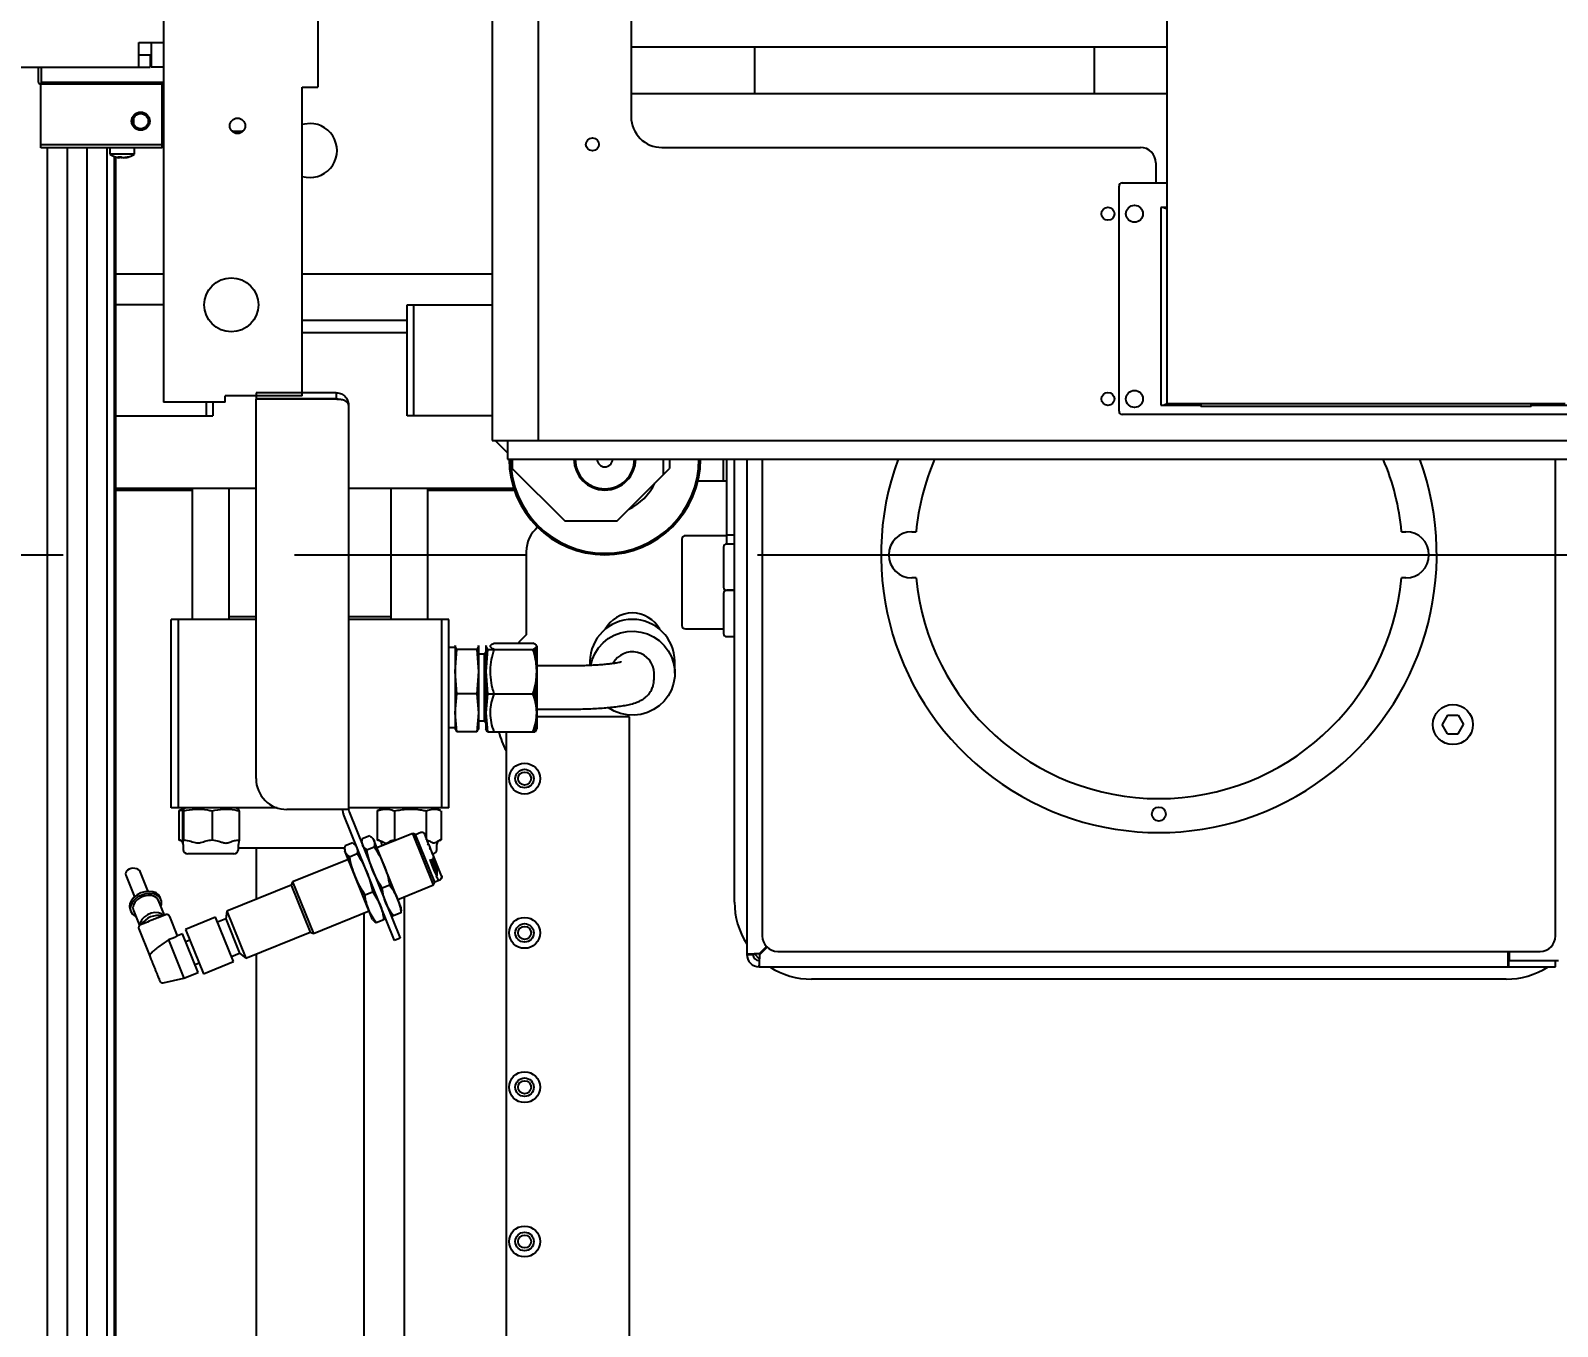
# Model space of a CAD drawing. Header units: inches. Extents: x -347369 to -260369, y 119522 to 149869.
# Drawn here: x -282845.7 to -282351, y 138749.6 to 139169.5 of the extents above; entities that cross this region are included whole.
import ezdxf

# ---------------------------------------------------------------- set-up
doc = ezdxf.new("R2010")
doc.units = ezdxf.units.IN
doc.header["$LTSCALE"] = 300
doc.linetypes.add('CENTRO', pattern=[2, 1.25, -0.25, 0.25, -0.25])
for name, color, linetype in [('ASSI', 254, 'CENTRO'), ('MACCHINA', 40, 'Continuous'), ('QUOTE', 7, 'Continuous')]:
    doc.layers.add(name, color=color, linetype=linetype)
doc.styles.get("Standard").update_dxf_attribs({"font": 'romans.shx'})
doc.dimstyles.new('sc1a100_pollici', dxfattribs={"dimscale": 100, "dimtxt": 3, "dimasz": 3, "dimexe": 0, "dimexo": 0, "dimgap": 1, "dimtad": 1, "dimzin": 12, "dimdsep": 46, "dimtxsty": 'Standard', "dimblk": 'CLOSEDBLANK', "dimcen": 1, "dimclrd": 253, "dimclre": 253, "dimclrt": 2, "dimadec": 0, "dimazin": 3, "dimtfac": 1, "dimtmove": 0, "dimatfit": 1, "dimldrblk": 'CLOSEDBLANK', "dimfxl": 1, "dimtolj": 1, "dimtzin": 0, "dimarcsym": 0})

# ---------------------------------------------------------------- blocks, each defined once
blk = doc.blocks.new('_ClosedBlank')
at = {"color": 0, "linetype": 'ByBlock', "lineweight": -2}
for p, q in [((-1, 0.1667), (0, 0)), ((-1, 0.1667), (-1, -0.1667)), ((0, 0), (-1, -0.1667))]:
    blk.add_line(p, q, dxfattribs=at)
blk = doc.blocks.new('*D10')
at = {"layer": 'Defpoints', "color": 0, "transparency": 16777216}
for p in [(-300380.17, 144199.66), (-282330.17, 140899.66), (-300380.17, 139125.63)]:
    blk.add_point(p, dxfattribs=at)
at = {"layer": 'QUOTE', "color": 253, "lineweight": -2, "transparency": 16777216}
for p, q in [((-300380.17, 139125.63), (-300380.17, 144199.66)), ((-282630.17, 144199.66), (-300080.17, 144199.66)), ((-282330.17, 140899.66), (-282330.17, 144199.66))]:
    blk.add_line(p, q, dxfattribs=at)
at = {"layer": 'QUOTE', "color": 253, "lineweight": -2, "transparency": 16777216, "xscale": 300, "yscale": 300, "zscale": 300, "rotation": 180}
blk.add_blockref('_ClosedBlank', (-300380.17, 144199.66), dxfattribs=at)
at = {"layer": 'QUOTE', "color": 253, "lineweight": -2, "transparency": 16777216, "xscale": 300, "yscale": 300, "zscale": 300}
blk.add_blockref('_ClosedBlank', (-282330.17, 144199.66), dxfattribs=at)
at = {"layer": 'QUOTE', "color": 2, "transparency": 16777216, "char_height": 300, "attachment_point": 5}
for s, insert in [('\\A1;18050', (-291355.17, 144449.66)), ('\\A1;[59\'-2 5/8"]', (-291355.17, 143871.08))]:
    blk.add_mtext(s, dxfattribs=dict(at, insert=insert))
blk = doc.blocks.new('A$C27be3406')
at = {"layer": 'MACCHINA'}
for p, q in [((-147.42, 512.95), (-147.42, 48.5)), ((-472.5, 380.5), (-472.5, 49.5)), ((-422.5, 364), (-422.5, 151.5)), ((-366, 286), (-366, 37)), ((-351, 37), (-351, 286)), ((-321, 237), (-321, 142)), ((-480.5, 158), (-480.5, 166)), ((-480.5, 166), (-472.5, 166)), ((-476.5, 166), (-476.5, 158)), ((-147.42, 164.5), (-321, 164.5)), ((-281, 164.5), (-281, 149.5)), ((-171, 164.5), (-171, 149.5)), ((-480.5, 162), (-476.8, 162)), ((-476.8, 162), (-476.8, 158)), ((-804.2, 158), (-476.8, 158)), ((-513, 153), (-513, 158)), ((-512, 153), (-512, 158)), ((-472.5, 158), (-476.5, 158)), ((-513, 153), (-512.5, 152.5)), ((-512.5, 152.5), (-512, 153)), ((-472.5, 152.5), (-512.5, 152.5)), ((-512.23, 131.85), (-512.23, 152.5)), ((-472.5, 153), (-512, 153)), ((-472.87, 131.85), (-472.87, 152.5)), ((-427.5, 151.5), (-422.5, 151.5)), ((-427.5, 51.5), (-427.5, 151.5)), ((-321, 149.5), (-147.42, 149.5)), ((-482.12, 139.52), (-482.12, 141.49)), ((-472.87, 132.85), (-512.23, 132.85)), ((-472.87, 131.85), (-512.23, 131.85)), ((-510.14, 131.85), (-510.14, -1699.85)), ((-503.64, 131.85), (-503.64, -1699.85)), ((-497.36, 131.85), (-497.36, -1699.85)), ((-490.86, 131.85), (-490.86, -1699.85)), ((-489.87, 131.85), (-489.87, 129.85)), ((-481.87, 129.85), (-489.87, 129.85)), ((-488.5, 129.11), (-488.5, -1697.11)), ((-488, 128.93), (-488, -1696.95)), ((-486.95, 128.68), (-486.93, 128.71)), ((-486.76, 128.68), (-486.69, 128.93)), ((-486.51, 128.68), (-486.34, 128.94)), ((-486.05, 128.68), (-486.11, 128.92)), ((-485.24, 128.68), (-485.31, 128.8)), ((-484.99, 128.68), (-485, 128.72)), ((-484.8, 128.68), (-484.84, 128.76)), ((-481.87, 129.85), (-481.87, 131.85)), ((-311, 132), (-156, 132)), ((-151, 127), (-151, 120.5)), ((-162.92, 46.5), (-162.92, 119.5)), ((-161.92, 120.5), (-147.42, 120.5)), ((-149.42, 112.5), (-149.42, 48.5)), ((-147.42, 112.5), (-149.42, 112.5)), ((-488, 91), (-472.5, 91)), ((-427.5, 91), (-366, 91)), ((-472.5, 81), (-488, 81)), ((-393.5, 45), (-393.5, 81)), ((-393.5, 81), (-366, 81)), ((-391.5, 81), (-391.5, 45)), ((-427.5, 76), (-393.5, 76)), ((-427.5, 72), (-393.5, 72)), ((-452.5, 49.5), (-472.5, 49.5)), ((-458.5, 45), (-458.5, 49.5)), ((-456.5, 49.5), (-456.5, 45)), ((-427.5, 51.5), (-452.5, 51.5)), ((-452.5, 49.5), (-452.5, 51.5)), ((-442.5, 52.5), (-442.5, 50.5)), ((-416.5, 52.5), (-442.5, 52.5)), ((-416.5, 50.5), (-442.5, 50.5)), ((-442.5, -72.5), (-442.5, 50.43)), ((-416.5, 50.43), (-442.5, 50.43)), ((-416.5, 52.5), (-416.5, 50.5)), ((-488, 45), (-456.5, 45)), ((-412.5, 48.5), (-412.5, -82.5)), ((-366, 45), (-393.5, 45)), ((-3.92, 45.5), (-161.92, 45.5)), ((-149.42, 48.5), (-136.42, 48.5)), ((-18.42, 48.95), (-147.42, 48.95)), ((-141.42, 48.95), (-141.42, 48.5)), ((-136.42, 48.95), (-136.42, 48.05)), ((-29.42, 48.05), (-136.42, 48.05)), ((-29.42, 48.05), (-29.42, 48.95)), ((-29.42, 48.5), (-16.42, 48.5)), ((-24.42, 48.5), (-24.42, 48.95)), ((-366, 37), (24, 37)), ((-365, 37), (-361, 33)), ((-361, 37), (-361, 31)), ((-361, 31), (19, 31)), ((-359.5, 31), (-359.5, 28)), ((-327, 30.94), (-327, 31)), ((-310.5, 26), (-310.5, 31)), ((-308.5, 31), (-308.5, 28)), ((-291, 24), (-291, 31)), ((-290, 3.5), (-290, 31)), ((-287.5, -112.5), (-287.5, 31)), ((-283.5, 31), (-283.5, -129.5)), ((-278.5, 31), (-278.5, -123.5)), ((-21.5, -123.5), (-21.5, 31)), ((-359.5, 28), (-342.5, 11)), ((-325.5, 11), (-308.5, 28)), ((-442.5, 21.5), (-488, 21.5)), ((-488, 21), (-463.15, 21)), ((-480, 21), (-480, 21.5)), ((-475, 21), (-475, 21.5)), ((-463.15, 21.5), (-463.15, -21)), ((-451.15, -21), (-451.15, 21.5)), ((-359.01, 21.5), (-412.5, 21.5)), ((-398.85, 21.5), (-398.85, -21)), ((-386.85, -21), (-386.85, 21.5)), ((-386.85, 21), (-358.84, 21)), ((-375, 21.5), (-375, 21)), ((-370, 21.5), (-370, 21)), ((-299.3, 24), (-290, 24)), ((-342.5, 11), (-325.5, 11)), ((-304.5, 5.1), (-304.5, -22.9)), ((-290, 6.5), (-287.5, 6.5)), ((-230, 7.5), (-228.64, 7.5)), ((-71.36, 7.5), (-70, 7.5)), ((-354.93, 1), (-354.93, -25.91)), ((-291, 2.5), (-291, -10.5)), ((-287.5, 3.5), (-290, 3.5)), ((-228.64, -7.5), (-230, -7.5)), ((-70, -7.5), (-71.36, -7.5)), ((-291, -12.5), (-291, -25.5)), ((-470, -82), (-470, -21)), ((-442.5, -21), (-470, -21)), ((-467.65, -82), (-467.65, -21)), ((-451.15, -20), (-442.5, -20)), ((-412.5, -20), (-398.85, -20)), ((-380, -21), (-412.5, -21)), ((-382.35, -82), (-382.35, -21)), ((-380, -82), (-380, -21)), ((-377.99, -29.38), (-378.02, -29.5)), ((-378.02, -29.62), (-377.92, -29.38)), ((-377.46, -30.63), (-378.02, -29.62)), ((-378.02, -29.62), (-378.02, -56.5)), ((-370.38, -29.62), (-370.94, -30.63)), ((-370.48, -29.39), (-370.38, -29.62)), ((-370.38, -29.5), (-370.41, -29.38)), ((-370.38, -29.62), (-370.38, -56.5)), ((-368.03, -29.38), (-368.06, -29.5)), ((-367.96, -29.38), (-368.06, -29.62)), ((-368.06, -29.62), (-367.5, -30.63)), ((-368.06, -29.62), (-368.06, -56.5)), ((-365.36, -28.6), (-352.77, -28.6)), ((-352.12, -30.63), (-351.56, -29.62)), ((-351.56, -29.62), (-351.66, -29.39)), ((-351.56, -29.5), (-351.59, -29.38)), ((-351.56, -29.62), (-351.56, -56.5)), ((-378.02, -30), (-380, -30)), ((-378.02, -37.83), (-377.46, -30.63)), ((-370.94, -30.63), (-377.46, -30.63)), ((-370.94, -30.63), (-370.38, -37.83)), ((-368.45, -32.2), (-370.38, -32.2)), ((-368.06, -31.52), (-368.45, -32.2)), ((-368.45, -53.8), (-368.45, -32.2)), ((-367.5, -30.63), (-368.06, -37.83)), ((-367.5, -30.63), (-352.12, -30.63)), ((-351.56, -37.83), (-352.12, -30.63)), ((-334.31, -34.58), (-334.31, -35.86)), ((-306.81, -38.37), (-306.81, -34.58)), ((-377.46, -45.03), (-378.02, -37.83)), ((-370.38, -37.83), (-370.94, -45.03)), ((-368.06, -37.83), (-367.5, -45.03)), ((-352.12, -45.03), (-351.56, -37.83)), ((-340.56, -36), (-351.56, -36)), ((-313.56, -40.39), (-313.56, -38.37)), ((-313.57, -40.67), (-313.56, -40.39)), ((-378.02, -51.22), (-377.46, -45.03)), ((-370.94, -45.03), (-377.46, -45.03)), ((-370.94, -45.03), (-370.38, -51.22)), ((-367.5, -45.03), (-368.06, -51.22)), ((-367.5, -45.03), (-352.12, -45.03)), ((-351.56, -51.22), (-352.12, -45.03)), ((-377.46, -57.4), (-378.02, -51.22)), ((-370.38, -51.22), (-370.94, -57.4)), ((-370.38, -53.8), (-368.45, -53.8)), ((-368.45, -53.8), (-368.06, -54.47)), ((-368.06, -51.22), (-367.5, -57.4)), ((-352.12, -57.4), (-351.56, -51.22)), ((-351.56, -50), (-340.56, -50)), ((-321.5, -52.5), (-351.56, -52.5)), ((-321.5, -1001.02), (-321.5, -52.5)), ((-56.47, -52), (-58.2, -55)), ((-56.47, -52), (-53.01, -52)), ((-53.01, -52), (-51.27, -55)), ((-380, -56), (-378.02, -56)), ((-378.02, -56.38), (-377.46, -57.4)), ((-378.02, -56.5), (-377.99, -56.62)), ((-370.94, -57.4), (-377.46, -57.4)), ((-370.94, -57.4), (-370.38, -56.38)), ((-370.41, -56.62), (-370.38, -56.5)), ((-367.5, -57.4), (-368.06, -56.38)), ((-368.06, -56.5), (-368.03, -56.62)), ((-367.5, -57.4), (-352.12, -57.4)), ((-361.5, -57.4), (-361.5, -1002.83)), ((-351.69, -56.62), (-352.12, -57.4)), ((-351.59, -56.62), (-351.56, -56.5)), ((-56.47, -58), (-58.2, -55)), ((-56.47, -58), (-53.01, -58)), ((-53.01, -58), (-51.27, -55)), ((-435.62, -82), (-470, -82)), ((-467.53, -82.94), (-466.26, -82.64)), ((-467.31, -82.86), (-467.53, -82.94)), ((-467.53, -82.94), (-467.53, -92.37)), ((-465.21, -82), (-467.31, -82.85)), ((-466.35, -82.94), (-466.35, -92.37)), ((-465.93, -92.37), (-465.93, -82.94)), ((-456.73, -82.94), (-456.73, -92.37)), ((-448.13, -82.39), (-449.09, -82)), ((-447.95, -82.94), (-447.95, -92.37)), ((-412.5, -82.5), (-432.5, -82.5)), ((-397.64, -125), (-414.21, -84)), ((-380, -82), (-412.5, -82)), ((-412.35, -83.25), (-395.79, -124.25)), ((-403.01, -82.86), (-403.23, -82.94)), ((-403.23, -82.94), (-403.23, -92.37)), ((-400.91, -82), (-403.01, -82.85)), ((-397.68, -82.94), (-397.68, -92.37)), ((-387.29, -92.37), (-387.29, -82.94)), ((-382.69, -82.85), (-384.79, -82)), ((-382.47, -82.94), (-382.47, -92.37)), ((-467.31, -92.44), (-467.53, -92.37)), ((-467.53, -92.37), (-466.26, -92.75)), ((-466.08, -93.83), (-466.08, -95.44)), ((-448.22, -95.44), (-448.22, -93.83)), ((-411.17, -93.33), (-413.62, -94.32)), ((-408.17, -93.15), (-408.15, -93.65)), ((-405.6, -91.08), (-408.06, -92.07)), ((-404.44, -92.16), (-404.78, -91.78)), ((-395.45, -114.41), (-404.44, -92.16)), ((-391.73, -90.26), (-403.32, -94.94)), ((-403.01, -92.44), (-403.23, -92.37)), ((-401.78, -93.83), (-401.78, -94.32)), ((-397.68, -92.37), (-397.17, -92.45)), ((-390.82, -90.64), (-391.73, -90.26)), ((-384.99, -106.94), (-391.73, -90.26)), ((-384.6, -106.03), (-390.82, -90.64)), ((-389.13, -90.01), (-390.8, -90.69)), ((-386.59, -94.1), (-386.87, -93.68)), ((-383.92, -95.44), (-383.92, -93.83)), ((-442.5, -95), (-442.5, -111.63)), ((-412.59, -98.68), (-430.67, -105.99)), ((-413.73, -95.4), (-413.71, -95.9)), ((-404.72, -118.15), (-413.71, -95.9)), ((-412.21, -97.81), (-409.76, -96.82)), ((-410, -94.4), (-410.34, -94.03)), ((-406.65, -95.57), (-404.19, -94.57)), ((-385.58, -98.79), (-386.28, -99.07)), ((-385.97, -95.47), (-386.14, -95)), ((-383.8, -103.24), (-385.61, -98.78)), ((-383.78, -102.69), (-385.4, -98.68)), ((-383.78, -102.15), (-385.24, -98.54)), ((-382.4, -104.01), (-385.21, -97.03)), ((-383.81, -101.62), (-385.08, -98.48)), ((-384.71, -98.75), (-384.99, -98.33)), ((-383.87, -101.11), (-384.99, -98.33)), ((-384.47, -99.2), (-384.71, -98.75)), ((-383.96, -100.61), (-384.71, -98.75)), ((-484.72, -103.81), (-481.88, -110.85)), ((-477.43, -109.05), (-480.01, -102.65)), ((-384.26, -99.65), (-384.47, -99.2)), ((-384.1, -100.12), (-384.47, -99.2)), ((-384.1, -100.12), (-384.26, -99.65)), ((-383.96, -100.61), (-384.1, -100.12)), ((-383.87, -101.11), (-383.96, -100.61)), ((-383.93, -104.21), (-383.85, -103.8)), ((-383.81, -101.62), (-383.87, -101.11)), ((-383.85, -103.8), (-383.8, -103.24)), ((-383.78, -102.15), (-383.81, -101.62)), ((-383.8, -103.24), (-383.78, -102.69)), ((-383.78, -102.69), (-383.78, -102.15)), ((-431.11, -107.03), (-451.97, -115.46)), ((-430.67, -105.99), (-431.11, -107.03)), ((-431.11, -107.03), (-424.97, -122.24)), ((-430.67, -105.99), (-423.93, -122.68)), ((-399.16, -107.03), (-401.62, -108.02)), ((-396.57, -111.63), (-384.99, -106.94)), ((-384.99, -106.94), (-384.6, -106.03)), ((-384.62, -105.99), (-382.95, -105.31)), ((-383.67, -105.54), (-382.97, -105.26)), ((-472.15, -116.78), (-474.09, -111.98)), ((-473.3, -111.66), (-473.57, -111)), ((-404.72, -109.28), (-407.18, -110.27)), ((-394.5, -110.79), (-394.5, -1069.5)), ((-483.3, -114.93), (-483.03, -115.6)), ((-482.24, -115.28), (-480.27, -120.16)), ((-471.78, -116.63), (-474.21, -117.61)), ((-472.3, -116.85), (-472.31, -116.84)), ((-467.93, -123.48), (-470.47, -117.19)), ((-455.61, -117.41), (-465.34, -121.35)), ((-449.8, -131.78), (-455.61, -117.41)), ((-452.33, -117.97), (-454.95, -119.03)), ((-451.97, -115.46), (-452.33, -117.97)), ((-452.33, -117.97), (-447.83, -129.1)), ((-451.97, -115.46), (-445.83, -130.66)), ((-423.93, -122.68), (-405.85, -115.37)), ((-407.5, -1053.41), (-407.5, -116.04)), ((-404.72, -118.15), (-404.39, -118.53)), ((-401.1, -118.24), (-403.56, -119.23)), ((-401, -117.16), (-401.01, -116.66)), ((-399.16, -115.91), (-398.82, -116.28)), ((-395.54, -115.99), (-398, -116.98)), ((-395.43, -114.91), (-395.45, -114.41)), ((-480.49, -121.23), (-476.91, -130.08)), ((-478.25, -119.25), (-479.93, -119.93)), ((-466.27, -122.8), (-467.98, -123.49)), ((-461.21, -135.31), (-466.27, -122.8)), ((-465.34, -121.35), (-459.54, -135.72)), ((-445.83, -130.66), (-424.97, -122.24)), ((-424.97, -122.24), (-423.93, -122.68)), ((-468.82, -123.95), (-470.86, -124.77)), ((-470.86, -124.77), (-465.84, -137.19)), ((-463.94, -124.82), (-465.24, -125.35)), ((-395.79, -124.25), (-397.64, -125)), ((-277.14, -126.93), (-279.5, -129.29)), ((-279.29, -129.5), (-276.93, -127.14)), ((-273.5, -128.5), (-26.5, -128.5)), ((-37, -128.5), (-37, -133.5)), ((-36.5, -128.5), (-36.5, -131.5)), ((-462.24, -132.76), (-460.94, -132.24)), ((-459.54, -135.72), (-449.8, -131.78)), ((-450.46, -130.16), (-447.83, -129.1)), ((-447.83, -129.1), (-445.83, -130.66)), ((-442.5, -129.32), (-442.5, -1053.41)), ((-283.5, -129.5), (-281.5, -129.5)), ((-279.45, -130.88), (-280.83, -129.5)), ((-279.5, -131.5), (-279.5, -133.5)), ((-279.5, -133.5), (-21.5, -133.5)), ((-36.5, -130.5), (-37, -130.5)), ((-37, -131.5), (-20.5, -131.5)), ((-36.7, -131.5), (-36.7, -133.5)), ((-21.5, -133.5), (-21.5, -131.5)), ((-21.25, -131.5), (-21.5, -131.71)), ((-472.53, -138.69), (-465.84, -137.19)), ((-465.84, -137.19), (-461.21, -135.31)), ((-37.5, -137.5), (-262.5, -137.5))]:
    blk.add_line(p, q, dxfattribs=at)
at = {"layer": 'MACCHINA', "flags": 128}
for points in [[(-425, 139.75), (-426.76, 139.57), (-427.5, 139.39)], [(-486.75, 128.72), (-486.65, 128.71), (-486.51, 128.68)], [(-484.82, 128.71), (-484.88, 128.7), (-484.99, 128.68)], [(-334.07, -35.81), (-333.6, -34.05), (-332.74, -32.03), (-331.55, -30.18), (-330.09, -28.53), (-328.37, -27.15), (-326.46, -26.05), (-324.39, -25.27), (-322.22, -24.83), (-320.01, -24.75), (-317.81, -25.01), (-315.69, -25.62), (-313.69, -26.56), (-311.87, -27.81), (-310.27, -29.33), (-308.94, -31.08), (-307.91, -33.02), (-307.21, -35.1), (-306.86, -37.27), (-306.86, -39.46), (-307.21, -41.63), (-307.91, -43.71), (-308.94, -45.65), (-310.27, -47.41), (-311.87, -48.93), (-313.69, -50.17), (-315.69, -51.11), (-317.81, -51.72), (-320.01, -51.99), (-322.22, -51.9), (-324.39, -51.46), (-326.46, -50.68), (-328.34, -49.61)], [(-382.32, -104.37), (-382.34, -104.2), (-382.4, -104.01)], [(-473.57, -111), (-474.09, -110.19), (-474.9, -109.57), (-475.96, -109.18), (-477.19, -109.04), (-478.5, -109.18), (-479.81, -109.57), (-481.02, -110.2), (-482.06, -111.01), (-482.85, -111.96), (-483.34, -112.97), (-483.49, -113.99), (-483.3, -114.93)], [(-473.3, -111.66), (-473.82, -110.85), (-474.64, -110.23), (-475.69, -109.84), (-476.92, -109.71), (-478.23, -109.84), (-479.54, -110.24), (-480.75, -110.86), (-481.79, -111.67), (-482.58, -112.62), (-483.07, -113.64), (-483.22, -114.65), (-483.03, -115.6), (-482.51, -116.41), (-481.69, -117.03), (-481.5, -117.13)], [(-474.09, -111.98), (-474.57, -111.25), (-475.35, -110.71), (-476.36, -110.4), (-477.52, -110.36), (-478.72, -110.58), (-479.88, -111.05), (-480.91, -111.73), (-481.71, -112.56), (-482.22, -113.48), (-482.4, -114.41), (-482.24, -115.28)], [(-472.31, -116.84), (-472.32, -116.83), (-473.1, -116.29), (-474.11, -115.98), (-475.26, -115.94), (-476.47, -116.16), (-477.63, -116.63), (-478.65, -117.31), (-479.45, -118.14), (-479.96, -119.06), (-480.15, -119.99), (-480.15, -120)]]:
    blk.add_lwpolyline(points, dxfattribs=at)
at = {"layer": 'MACCHINA'}
for centre, radius in [((-479.87, 140.5), 2.96), ((-479.87, 140.5), 2.46), ((-448.5, 139), 2.5), ((-333.5, 133), 2.1), ((-166.5, 110.5), 2.1), ((-157.92, 110.5), 2.75), ((-450.5, 81), 8.75), ((-166.5, 50.5), 2.1), ((-157.92, 50.5), 2.75), ((-54.74, -55), 6.5), ((-355.5, -72.5), 5), ((-355.5, -72.5), 3), ((-355.5, -72.5), 2.1), ((-150, -84), 2.25), ((-355.5, -122.5), 5), ((-355.5, -122.5), 3), ((-355.5, -122.5), 2.1), ((-355.5, -172.5), 5), ((-355.5, -172.5), 3), ((-355.5, -172.5), 2.1), ((-355.5, -222.5), 5), ((-355.5, -222.5), 3), ((-355.5, -222.5), 2.1)]:
    blk.add_circle(centre, radius, dxfattribs=at)
for centre, radius, start, end in [((-425, 131), 8.75, 253.3985, 90), ((-311, 142), 10, 180, 270), ((-485.87, 135.63), 7.03, 235.292, 257.6618), ((-485.73, 135.95), 7.34, 254.9527, 261.9608), ((-486.23, 132.86), 4.23, 250.5837, 260.2418), ((-486.09, 134.64), 6.02, 257.6604, 261.7896), ((-486.69, 135.55), 6.62, 265.3965, 274.6035), ((-486.25, 130.09), 1.49, 229.4162, 249.9557), ((-485.24, 132.08), 3.49, 250.1365, 256.6839), ((-485.18, 130.09), 1.49, 229.4162, 249.9557), ((-486.48, 129.91), 1.29, 289.3339, 297.8921), ((-486.55, 132.26), 3.68, 283.4454, 292.5167), ((-486.1, 134.67), 6.05, 278.2239, 289.0334), ((-485.51, 128.95), 0.378, 316.2673, 347.4818), ((-485.66, 134.67), 6.05, 278.2239, 289.0334), ((-485.87, 135.63), 7.03, 282.3382, 304.708), ((-483.91, 130.08), 1.15, 258.9237, 281.0763), ((-156, 127), 5, 0, 90), ((-161.92, 119.5), 1, 90, 180), ((-161.92, 46.5), 1, 180, 270), ((-329.5, 31), 31, 180, 0), ((-329.5, 31), 30.5, 180, 0), ((-329.5, 31), 10, 180, 0), ((-329.5, 31), 9.6, 180, 0), ((-329.5, 31), 2.5, 180, 358.6557), ((-150, 0), 90, 159.8521, 20.1479), ((-150, 0), 79, 156.8958, 174.5523), ((-150, 0), 79, 5.4477, 23.1042), ((-485, 26), 5, 270, 295.8419), ((-365, 26), 5, 244.1581, 270), ((-329.5, 31), 18, 295.5288, 334.4712), ((-344.7, 1.08), 10.23, 129.9104, 180.4417), ((-303.4, 5.1), 1.1, 90, 180), ((-230, 0), 7.5, 90, 270), ((-70, 0), 7.5, 270, 90), ((-290, 2.5), 1, 90, 180), ((-150, 0), 79, 185.4477, 354.5523), ((-290, -10.5), 1, 180, 270), ((-290, -12.5), 1, 90, 180), ((-320.56, -28.89), 10.04, 28.2398, 151.7602), ((-320.56, -34.67), 13.75, 0.3911, 179.6089), ((-303.4, -22.9), 1.1, 180, 270), ((-333.5, -49), 31.5, 132.8689, 139.6332), ((-290, -25.5), 1, 180, 270), ((-320.57, -38.42), 7.01, 0.4786, 152.194), ((-333.5, -49), 31.5, 195.4695, 207.266), ((-432.5, -72.5), 10, 180, 270), ((-410.5, -82.5), 4, 180, 202), ((-410.5, -82.5), 2, 180, 202), ((-467.54, -93.83), 1.46, 0, 80.787), ((-446.76, -93.83), 1.46, 160.2087, 180), ((-403.24, -93.83), 1.46, 0, 80.5917), ((-388.75, -90.94), 1, 22, 112), ((-382.46, -93.83), 1.46, 99.3422, 180), ((-464.61, -95.44), 1.46, 180, 270), ((-449.69, -95.44), 1.46, 270, 0), ((-385.39, -95.44), 1.46, 270, 0), ((-383.32, -104.39), 1, 292, 359.3757), ((-476.13, -112.7), 3.02, 337.869, 20.0319), ((-262.5, -112.5), 25, 180, 212.8599), ((-474.27, -123.26), 6.39, 76.6501, 147.3499), ((-273.5, -123.5), 5, 180, 270), ((-26.5, -123.5), 5, 270, 0), ((-279.5, -129.5), 4, 180, 270), ((-279.5, -129.5), 2, 180, 270), ((-262.5, -112.5), 25, 237.1401, 270), ((-37.5, -112.5), 25, 270, 302.8599), ((-472.75, -137.71), 1, 202, 282.66)]:
    blk.add_arc(centre, radius, start, end, dxfattribs=at)
blk.add_ellipse((-482.37, -103.23), major_axis=(2.43, 0.29), ratio=0.671562, start_param=0.179114, end_param=3.320707, dxfattribs=at)
for points, knots in [([(-450.4, 137.38), (-449.97, 137.32), (-449.14, 137.22), (-447.79, 137.22), (-446.99, 137.33), (-446.6, 137.38)], [0, 0, 0, 0, 0.349876, 0.679764, 1, 1, 1, 1]), ([(-148.42, 112.5), (-148.28, 112.48), (-148, 112.45), (-147.69, 112.22), (-147.52, 111.95), (-147.44, 111.73), (-147.43, 111.57), (-147.42, 111.5)], [0, 0, 0, 0, 0.3101202, 0.6161208, 0.7588957, 0.8860224, 1, 1, 1, 1]), ([(-416.5, 52.5), (-416.19, 52.48), (-415.59, 52.44), (-414.55, 52.06), (-413.57, 51.33), (-412.92, 50.37), (-412.56, 49.43), (-412.52, 48.83), (-412.5, 48.5)], [0, 0, 0, 0, 0.142304, 0.272831, 0.499441, 0.697804, 0.835967, 1, 1, 1, 1]), ([(-416.5, 50.5), (-416.34, 50.49), (-416.11, 50.48), (-415.91, 50.4), (-415.85, 50.38)], [0, 0, 0, 0, 0.697661, 1, 1, 1, 1]), ([(-412.5, 48.5), (-412.55, 48.74), (-412.66, 49.23), (-413.49, 49.88), (-414.69, 50.26), (-415.76, 50.39), (-416.35, 50.42), (-416.5, 50.43)], [0, 0, 0, 0, 0.2510677, 0.5005693, 0.7318332, 0.9315595, 1, 1, 1, 1]), ([(-147.42, 49.5), (-147.43, 49.41), (-147.45, 49.2), (-147.58, 48.93), (-147.8, 48.69), (-148.09, 48.53), (-148.31, 48.51), (-148.42, 48.5)], [0, 0, 0, 0, 0.146754, 0.316126, 0.510248, 0.757793, 1, 1, 1, 1]), ([(-290, 6.2), (-290.6, 6.2), (-292.26, 6.2), (-294.63, 6.2), (-297.08, 6.2), (-299.15, 6.2), (-300.97, 6.2), (-302.39, 6.2), (-303.27, 6.2), (-303.33, 6.2), (-303.36, 6.2)], [0, 0, 0, 0, 0.070941, 0.195755, 0.320553, 0.442767, 0.564965, 0.721291, 0.87334, 1, 1, 1, 1]), ([(-289.97, -11.5), (-289.96, -11.5), (-289.94, -11.5), (-289.27, -11.5), (-288.02, -11.5), (-287.5, -11.5)], [0, 0, 0, 0, 0.184218, 0.664734, 1, 1, 1, 1]), ([(-287.5, -11.5), (-287.81, -11.5), (-288.63, -11.5), (-289.45, -11.5), (-289.95, -11.5), (-289.97, -11.5), (-289.97, -11.5)], [0, 0, 0, 0, 0.191298, 0.500091, 0.817535, 1, 1, 1, 1]), ([(-303.36, -24), (-303.33, -24), (-303.27, -24), (-302.39, -24), (-300.97, -24), (-299.14, -24), (-297.09, -24), (-294.62, -24), (-292.57, -24), (-291.26, -24), (-291, -24)], [0, 0, 0, 0, 0.131951, 0.290334, 0.453157, 0.580461, 0.70775, 0.837763, 0.96776, 1, 1, 1, 1]), ([(-366.56, -29.62), (-366.55, -29.54), (-366.51, -29.33), (-366.15, -28.99), (-365.62, -28.73), (-365.36, -28.6)], [0, 0, 0, 0, 0.214997, 0.605152, 1, 1, 1, 1]), ([(-365.36, -30.63), (-365.49, -30.57), (-365.9, -30.37), (-366.43, -30.04), (-366.52, -29.76), (-366.56, -29.62)], [0, 0, 0, 0, 0.189503, 0.59197, 1, 1, 1, 1]), ([(-351.56, -29.62), (-351.58, -29.54), (-351.61, -29.33), (-351.97, -28.99), (-352.5, -28.73), (-352.77, -28.6)], [0, 0, 0, 0, 0.214997, 0.605152, 1, 1, 1, 1]), ([(-352.77, -30.63), (-352.64, -30.57), (-352.22, -30.37), (-351.69, -30.04), (-351.61, -29.76), (-351.56, -29.62)], [0, 0, 0, 0, 0.189503, 0.59197, 1, 1, 1, 1]), ([(-289.97, -26.5), (-289.96, -26.5), (-289.94, -26.5), (-289.27, -26.5), (-288.02, -26.5), (-287.5, -26.5)], [0, 0, 0, 0, 0.184218, 0.664734, 1, 1, 1, 1]), ([(-366.56, -37.83), (-366.56, -37.66), (-366.55, -36.37), (-366.29, -33.93), (-365.67, -31.74), (-365.36, -30.63)], [0, 0, 0, 0, 0.070101, 0.53079, 1, 1, 1, 1]), ([(-351.56, -37.83), (-351.56, -37.66), (-351.57, -36.37), (-351.84, -33.93), (-352.46, -31.74), (-352.77, -30.63)], [0, 0, 0, 0, 0.070101, 0.53079, 1, 1, 1, 1]), ([(-365.36, -45.03), (-365.69, -43.87), (-366.37, -41.5), (-366.5, -39.06), (-366.56, -37.83)], [0, 0, 0, 0, 0.495458, 1, 1, 1, 1]), ([(-352.77, -45.03), (-352.43, -43.87), (-351.75, -41.5), (-351.63, -39.06), (-351.56, -37.83)], [0, 0, 0, 0, 0.495458, 1, 1, 1, 1]), ([(-324.16, -34.7), (-324.15, -34.7), (-324.15, -34.7), (-324.43, -34.79), (-324.97, -34.91), (-325.84, -35.08), (-327.01, -35.26), (-328.49, -35.44), (-330.24, -35.61), (-332.21, -35.75), (-334.36, -35.87), (-336.64, -35.95), (-338.73, -35.99), (-340.04, -36), (-340.56, -36)], [0, 0, 0, 0, 0.034846, 0.096798, 0.167821, 0.247727, 0.335169, 0.428311, 0.525433, 0.62521, 0.726716, 0.829326, 0.93261, 1, 1, 1, 1]), ([(-340.56, -50), (-340.1, -50), (-338.77, -50), (-336.56, -49.96), (-334, -49.87), (-331.52, -49.74), (-329.15, -49.57), (-326.92, -49.35), (-324.82, -49.09), (-322.86, -48.78), (-320.95, -48.37), (-319.38, -47.9), (-318.03, -47.31), (-317, -46.71), (-316.03, -45.96), (-315.14, -45.02), (-314.39, -43.87), (-313.85, -42.56), (-313.59, -41.37), (-313.57, -40.64), (-313.56, -40.39)], [0, 0, 0, 0, 0.035795, 0.103936, 0.172211, 0.240745, 0.309744, 0.379514, 0.450576, 0.523936, 0.601908, 0.691514, 0.741495, 0.78275, 0.822156, 0.861128, 0.900253, 0.939632, 0.979226, 1, 1, 1, 1]), ([(-366.56, -51.22), (-366.56, -51.07), (-366.55, -49.96), (-366.29, -47.87), (-365.67, -45.99), (-365.36, -45.03)], [0, 0, 0, 0, 0.070101, 0.53079, 1, 1, 1, 1]), ([(-351.56, -51.22), (-351.56, -51.07), (-351.57, -49.96), (-351.84, -47.87), (-352.46, -45.99), (-352.77, -45.03)], [0, 0, 0, 0, 0.070101, 0.53079, 1, 1, 1, 1]), ([(-365.36, -57.4), (-365.69, -56.4), (-366.37, -54.37), (-366.5, -52.28), (-366.56, -51.22)], [0, 0, 0, 0, 0.495458, 1, 1, 1, 1]), ([(-352.77, -57.4), (-352.43, -56.4), (-351.75, -54.37), (-351.63, -52.28), (-351.56, -51.22)], [0, 0, 0, 0, 0.495458, 1, 1, 1, 1]), ([(-466.35, -82.94), (-466.3, -82.71), (-466.18, -82.23), (-466.03, -82.47), (-465.95, -82.84), (-465.93, -82.94)], [0, 0, 0, 0, 0.414444, 0.841797, 1, 1, 1, 1]), ([(-465.93, -82.94), (-464.67, -82.71), (-462.09, -82.23), (-458.98, -82.47), (-457.21, -82.84), (-456.73, -82.94)], [0, 0, 0, 0, 0.4144438, 0.8417967, 1, 1, 1, 1]), ([(-456.73, -82.94), (-455.52, -82.71), (-453.07, -82.23), (-450.1, -82.47), (-448.4, -82.84), (-447.95, -82.94)], [0, 0, 0, 0, 0.414444, 0.841797, 1, 1, 1, 1]), ([(-447.95, -82.94), (-448, -82.64), (-448.07, -82.31), (-448.14, -82.42), (-448.14, -82.43)], [0, 0, 0, 0, 0.891665, 1, 1, 1, 1]), ([(-403.23, -82.94), (-402.47, -82.71), (-400.92, -82.23), (-399.04, -82.47), (-397.96, -82.84), (-397.68, -82.94)], [0, 0, 0, 0, 0.4144438, 0.8417967, 1, 1, 1, 1]), ([(-397.68, -82.94), (-396.25, -82.71), (-393.35, -82.23), (-389.84, -82.47), (-387.83, -82.84), (-387.29, -82.94)], [0, 0, 0, 0, 0.414444, 0.841797, 1, 1, 1, 1]), ([(-387.29, -82.94), (-386.63, -82.71), (-385.28, -82.23), (-383.72, -82.45), (-382.87, -82.79), (-382.69, -82.86)], [0, 0, 0, 0, 0.434615, 0.882768, 1, 1, 1, 1]), ([(-466.35, -92.37), (-466.32, -92.46), (-466.25, -92.63), (-466.17, -93.47), (-466.09, -93.27), (-466.02, -92.57), (-465.96, -92.44), (-465.93, -92.37)], [0, 0, 0, 0, 0.248757, 0.455608, 0.593492, 0.79626, 1, 1, 1, 1]), ([(-465.93, -92.37), (-465.16, -92.46), (-463.73, -92.63), (-461.98, -93.47), (-460.23, -93.26), (-458.63, -92.59), (-457.36, -92.44), (-456.73, -92.37)], [0, 0, 0, 0, 0.24879, 0.455669, 0.593571, 0.7978, 1, 1, 1, 1]), ([(-456.73, -92.37), (-455.99, -92.47), (-454.87, -92.63), (-453.45, -93.17), (-452.27, -93.5), (-450.95, -93.07), (-449.53, -92.54), (-448.48, -92.43), (-447.95, -92.37)], [0, 0, 0, 0, 0.2486706, 0.3739965, 0.4998777, 0.6473606, 0.8226479, 1, 1, 1, 1]), ([(-447.95, -92.37), (-447.98, -92.44), (-448.05, -92.58), (-448.11, -93.4), (-448.14, -93.34), (-448.14, -93.34)], [0, 0, 0, 0, 0.534505, 0.978965, 1, 1, 1, 1]), ([(-411.17, -93.33), (-410.87, -93.55), (-410.29, -93.98), (-409.99, -94.54), (-409.84, -94.82)], [0, 0, 0, 0, 0.498113, 1, 1, 1, 1]), ([(-408.16, -93.15), (-408.17, -93.15), (-408.23, -92.82), (-408.14, -92.45), (-408.06, -92.07)], [0, 0, 0, 0, 0.020874, 1, 1, 1, 1]), ([(-405.6, -91.08), (-405.31, -91.3), (-404.72, -91.73), (-404.42, -92.29), (-404.27, -92.58)], [0, 0, 0, 0, 0.4981128, 1, 1, 1, 1]), ([(-404.27, -92.58), (-404.19, -92.88), (-404.01, -93.49), (-404.13, -94.21), (-404.19, -94.57)], [0, 0, 0, 0, 0.497781, 1, 1, 1, 1]), ([(-403.23, -92.37), (-402.76, -92.47), (-402.06, -92.63), (-401.16, -93.17), (-400.41, -93.5), (-399.58, -93.07), (-398.68, -92.54), (-398.01, -92.43), (-397.68, -92.37)], [0, 0, 0, 0, 0.248671, 0.373996, 0.499878, 0.647361, 0.822648, 1, 1, 1, 1]), ([(-385.01, -97.54), (-385.19, -97.09), (-385.56, -96.18), (-386.09, -94.86), (-386.59, -93.64), (-387.02, -92.57), (-387.37, -91.69), (-387.64, -91.04), (-387.8, -90.63), (-387.82, -90.59), (-387.83, -90.57)], [0, 0, 0, 0, 0.12371, 0.25, 0.37629, 0.5, 0.62371, 0.75, 0.87629, 1, 1, 1, 1]), ([(-387.29, -92.37), (-386.88, -92.46), (-386.14, -92.63), (-385.22, -93.47), (-384.31, -93.27), (-383.47, -92.57), (-382.8, -92.44), (-382.47, -92.37)], [0, 0, 0, 0, 0.248757, 0.455608, 0.593492, 0.79626, 1, 1, 1, 1]), ([(-449.7, -96.9), (-449.69, -96.9), (-449.64, -96.9), (-449.84, -96.9), (-450.3, -96.9), (-451.3, -96.9), (-453.06, -96.9), (-455.32, -96.9), (-457.27, -96.9), (-458.8, -96.9), (-460.26, -96.9), (-461.95, -96.9), (-463.6, -96.9), (-464.51, -96.9), (-464.58, -96.9), (-464.6, -96.9)], [0, 0, 0, 0, 0.004665, 0.0704846, 0.1363043, 0.2007562, 0.3204846, 0.440213, 0.504665, 0.5704846, 0.6363043, 0.7007562, 0.8204846, 0.940213, 1, 1, 1, 1]), ([(-423.72, -95), (-425.15, -95), (-428.11, -95), (-432.55, -95), (-436.88, -95), (-440.8, -95), (-443.51, -95), (-445.28, -95), (-446.71, -95), (-447.84, -95), (-448.12, -95), (-448.22, -95)], [0, 0, 0, 0, 0.12202, 0.251349, 0.386055, 0.523619, 0.661184, 0.728608, 0.796062, 0.925391, 1, 1, 1, 1]), ([(-413.69, -95), (-414.18, -95), (-416, -95), (-419.35, -95), (-422.29, -95), (-423.72, -95)], [0, 0, 0, 0, 0.158439, 0.591455, 1, 1, 1, 1]), ([(-413.54, -96.32), (-413.63, -96.02), (-413.81, -95.41), (-413.68, -94.68), (-413.62, -94.32)], [0, 0, 0, 0, 0.4977806, 1, 1, 1, 1]), ([(-412.21, -97.81), (-412.51, -97.6), (-413.09, -97.16), (-413.39, -96.6), (-413.54, -96.32)], [0, 0, 0, 0, 0.4981128, 1, 1, 1, 1]), ([(-410.32, -104.29), (-410.71, -103.24), (-411.49, -101.13), (-411.97, -98.92), (-412.21, -97.81)], [0, 0, 0, 0, 0.497781, 1, 1, 1, 1]), ([(-409.84, -94.82), (-409.75, -95.13), (-409.57, -95.74), (-409.7, -96.46), (-409.76, -96.82)], [0, 0, 0, 0, 0.4977806, 1, 1, 1, 1]), ([(-409.76, -96.82), (-409.16, -97.78), (-407.98, -99.7), (-407.07, -101.76), (-406.61, -102.8)], [0, 0, 0, 0, 0.4981128, 1, 1, 1, 1]), ([(-406.65, -95.57), (-406.94, -95.35), (-407.53, -94.92), (-407.83, -94.35), (-407.98, -94.07)], [0, 0, 0, 0, 0.4981128, 1, 1, 1, 1]), ([(-404.76, -102.05), (-405.15, -100.99), (-405.93, -98.88), (-406.41, -96.67), (-406.65, -95.57)], [0, 0, 0, 0, 0.497781, 1, 1, 1, 1]), ([(-404.19, -94.57), (-403.6, -95.53), (-402.41, -97.45), (-401.51, -99.51), (-401.05, -100.55)], [0, 0, 0, 0, 0.498113, 1, 1, 1, 1]), ([(-383.52, -105.23), (-383.58, -105.08), (-383.71, -104.76), (-384.32, -103.26), (-385.15, -101.2), (-385.81, -99.56), (-386.13, -98.77)], [0, 0, 0, 0, 0.242741, 0.5, 0.757259, 1, 1, 1, 1]), ([(-385.58, -98.79), (-385.5, -98.75), (-385.33, -98.66), (-385.13, -98.46), (-384.98, -98.21), (-384.91, -97.88), (-384.97, -97.66), (-385.01, -97.54)], [0, 0, 0, 0, 0.15606, 0.311681, 0.477455, 0.722213, 1, 1, 1, 1]), ([(-406.61, -102.8), (-406.22, -103.85), (-405.44, -105.96), (-404.97, -108.17), (-404.72, -109.28)], [0, 0, 0, 0, 0.4977806, 1, 1, 1, 1]), ([(-401.62, -108.02), (-402.21, -107.06), (-403.4, -105.15), (-404.3, -103.08), (-404.76, -102.05)], [0, 0, 0, 0, 0.498113, 1, 1, 1, 1]), ([(-401.05, -100.55), (-400.66, -101.6), (-399.88, -103.71), (-399.4, -105.92), (-399.16, -107.03)], [0, 0, 0, 0, 0.4977806, 1, 1, 1, 1]), ([(-407.18, -110.27), (-407.77, -109.31), (-408.96, -107.39), (-409.87, -105.33), (-410.32, -104.29)], [0, 0, 0, 0, 0.4981128, 1, 1, 1, 1]), ([(-400.43, -112.75), (-400.71, -111.99), (-401.25, -110.46), (-401.49, -108.84), (-401.62, -108.02)], [0, 0, 0, 0, 0.497781, 1, 1, 1, 1]), ([(-399.16, -107.03), (-398.69, -107.7), (-397.73, -109.03), (-397.06, -110.51), (-396.73, -111.26)], [0, 0, 0, 0, 0.498113, 1, 1, 1, 1]), ([(-383.52, -105.23), (-383.51, -105.26), (-383.5, -105.32), (-383.52, -105.4), (-383.56, -105.47), (-383.61, -105.51), (-383.65, -105.53), (-383.67, -105.54)], [0, 0, 0, 0, 0.2841844, 0.5262658, 0.7196564, 0.8832527, 1, 1, 1, 1]), ([(-382.4, -104.01), (-382.36, -104.13), (-382.3, -104.35), (-382.37, -104.68), (-382.53, -104.95), (-382.74, -105.14), (-382.9, -105.22), (-382.97, -105.26)], [0, 0, 0, 0, 0.277064, 0.51651, 0.707446, 0.8686, 1, 1, 1, 1]), ([(-406, -115), (-406.27, -114.24), (-406.81, -112.71), (-407.06, -111.08), (-407.18, -110.27)], [0, 0, 0, 0, 0.497781, 1, 1, 1, 1]), ([(-404.72, -109.28), (-404.25, -109.94), (-403.29, -111.28), (-402.62, -112.76), (-402.29, -113.5)], [0, 0, 0, 0, 0.498113, 1, 1, 1, 1]), ([(-402.29, -113.5), (-402.02, -114.26), (-401.47, -115.79), (-401.23, -117.42), (-401.1, -118.24)], [0, 0, 0, 0, 0.497781, 1, 1, 1, 1]), ([(-398, -116.98), (-398.47, -116.31), (-399.43, -114.97), (-400.1, -113.5), (-400.43, -112.75)], [0, 0, 0, 0, 0.498113, 1, 1, 1, 1]), ([(-396.73, -111.26), (-396.45, -112.02), (-395.91, -113.54), (-395.66, -115.17), (-395.54, -115.99)], [0, 0, 0, 0, 0.497781, 1, 1, 1, 1]), ([(-474.21, -117.61), (-474.8, -117.82), (-476.18, -118.28), (-477.5, -118.9), (-478.25, -119.25)], [0, 0, 0, 0, 0.433115, 1, 1, 1, 1]), ([(-470.48, -117.19), (-470.53, -117.09), (-470.63, -116.88), (-470.91, -116.67), (-471.2, -116.57), (-471.5, -116.55), (-471.68, -116.6), (-471.78, -116.63)], [0, 0, 0, 0, 0.207174, 0.434358, 0.64967, 0.805316, 1, 1, 1, 1]), ([(-403.56, -119.23), (-404.04, -118.56), (-404.99, -117.22), (-405.66, -115.74), (-406, -115)], [0, 0, 0, 0, 0.498113, 1, 1, 1, 1]), ([(-404.39, -118.52), (-404.38, -118.53), (-404.2, -118.81), (-403.88, -119.02), (-403.56, -119.23)], [0, 0, 0, 0, 0.020874, 1, 1, 1, 1]), ([(-401.1, -118.24), (-401.02, -117.87), (-400.93, -117.49), (-401, -117.17), (-401, -117.16)], [0, 0, 0, 0, 0.971157, 1, 1, 1, 1]), ([(-398.82, -116.28), (-398.82, -116.28), (-398.64, -116.56), (-398.32, -116.77), (-398, -116.98)], [0, 0, 0, 0, 0.0208738, 1, 1, 1, 1]), ([(-395.54, -115.99), (-395.46, -115.62), (-395.37, -115.24), (-395.44, -114.92), (-395.44, -114.91)], [0, 0, 0, 0, 0.971157, 1, 1, 1, 1]), ([(-479.93, -119.93), (-480.05, -119.99), (-480.22, -120.08), (-480.4, -120.3), (-480.53, -120.54), (-480.57, -120.85), (-480.56, -121.1), (-480.49, -121.21), (-480.48, -121.23)], [0, 0, 0, 0, 0.252518, 0.3622573, 0.545944, 0.7484692, 0.9710516, 1, 1, 1, 1]), ([(-467.98, -123.5), (-467.99, -123.5), (-468.02, -123.51), (-468.21, -123.63), (-468.45, -123.77), (-468.64, -123.87), (-468.77, -123.93), (-468.82, -123.95)], [0, 0, 0, 0, 0.201479, 0.57871, 0.75375, 0.897941, 1, 1, 1, 1]), ([(-470.86, -124.77), (-471.81, -125.42), (-473.25, -126.39), (-475.1, -127.76), (-475.9, -128.55), (-476.29, -128.94)], [0, 0, 0, 0, 0.496467, 0.748861, 1, 1, 1, 1]), ([(-476.42, -129.05), (-476.52, -129.12), (-476.71, -129.25), (-476.89, -129.51), (-476.98, -129.8), (-476.94, -129.98), (-476.91, -130.08)], [0, 0, 0, 0, 0.243612, 0.500037, 0.721545, 1, 1, 1, 1]), ([(-476.91, -130.08), (-476.84, -130.27), (-476.69, -130.64), (-476.37, -131.41), (-476.01, -132.32), (-475.61, -133.3), (-475.22, -134.28), (-474.83, -135.22), (-474.48, -136.11), (-474.16, -136.89), (-473.91, -137.51), (-473.75, -137.9), (-473.68, -138.09), (-473.68, -138.07), (-473.69, -138.06)], [0, 0, 0, 0, 0.085078, 0.173982, 0.264513, 0.354224, 0.440792, 0.524809, 0.61266, 0.702916, 0.793172, 0.881023, 0.96504, 1, 1, 1, 1]), ([(-476.42, -129.05), (-476.4, -129.03), (-476.35, -129), (-476.31, -128.96), (-476.29, -128.94)], [0, 0, 0, 0, 0.5563274, 1, 1, 1, 1])]:
    blk.add_open_spline(points, degree=3, knots=knots, dxfattribs=at)
for points in [[(-279.5, -129.29), (-280.02, -129.31), (-281.07, -129.34), (-282.39, -129.39), (-283.32, -129.45), (-283.44, -129.48), (-283.5, -129.5)], [(-279.5, -133.5), (-279.48, -133.44), (-279.45, -133.32), (-279.39, -132.39), (-279.34, -131.07), (-279.31, -130.02), (-279.29, -129.5)]]:
    blk.add_open_spline(points, degree=3, dxfattribs=at)

msp = doc.modelspace()

# ---------------------------------------------------------------- linework, layer by layer
at = {"layer": 'ASSI'}
msp.add_line((-300610.166, 138999.656), (-262190.132, 138999.656), dxfattribs=at)

# ---------------------------------------------------------------- block references
at = {"layer": 'QUOTE'}
msp.add_blockref('A$C27be3406', (-282330.166, 138999.656), dxfattribs=at)

# ---------------------------------------------------------------- dimensions: what is measured, and where the dimension line sits
dim = msp.add_linear_dim(base=(-300380.167, 144199.656), p1=(-282330.166, 140899.656), p2=(-300380.167, 139125.625), dimstyle='sc1a100_pollici', override={"dimpost": '\\X'}, dxfattribs=at)
dim.commit()
dim.dimension.update_dxf_attribs({"geometry": '*D10', "text_midpoint": (-291355.166, 144199.656), "dimtype": 160})

doc.saveas('drawing.dxf')
